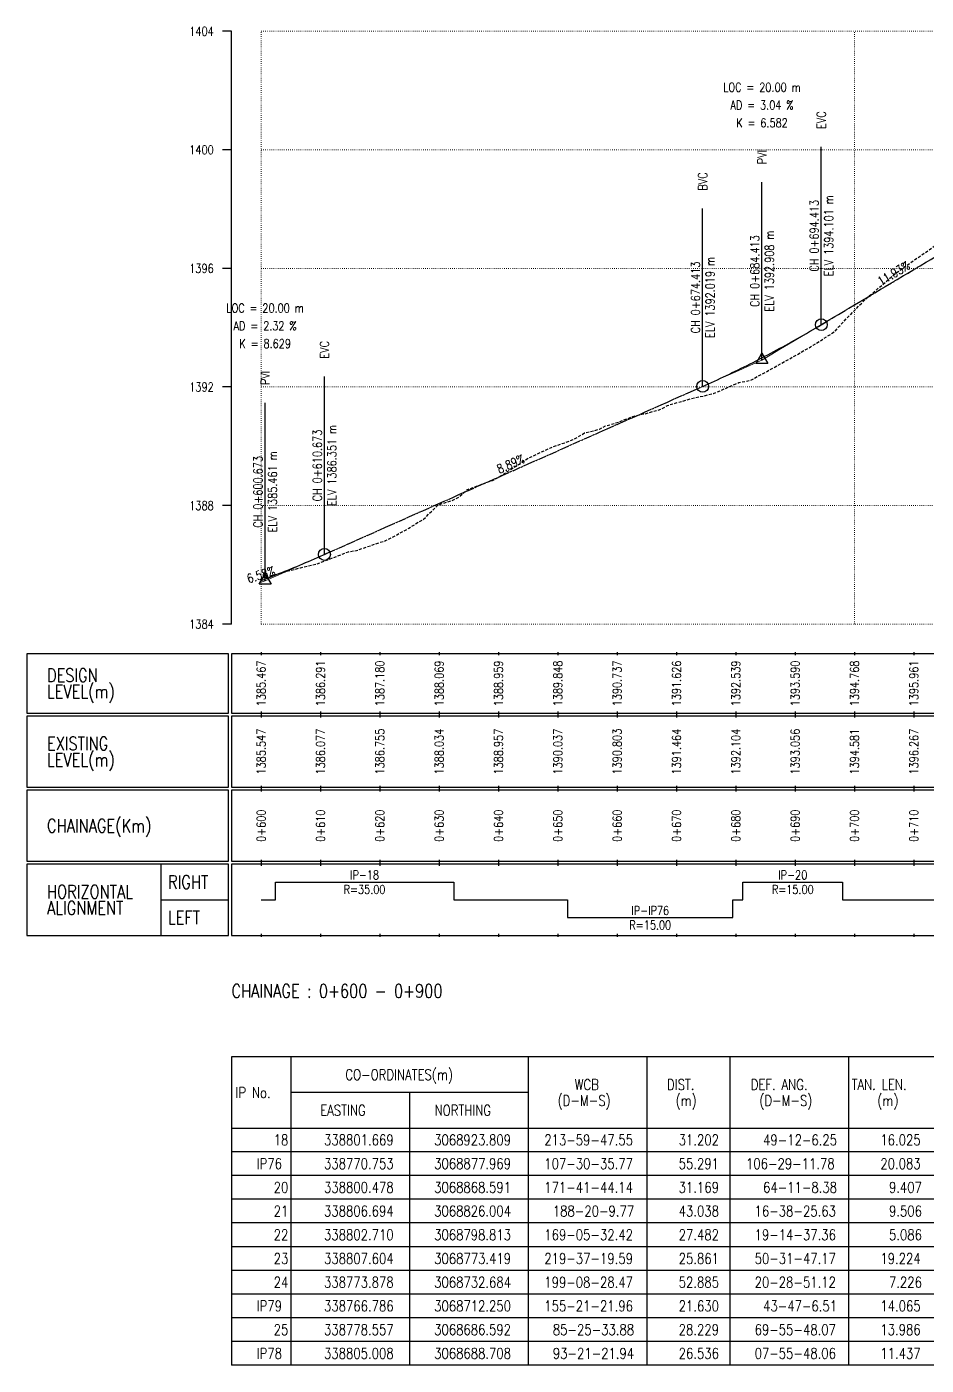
# Model space of a CAD drawing. Extents: x 337736 to 342002, y 3067251 to 3069533.
# Drawn here: x 338735.6 to 338887.1, y 3067262.7 to 3067488.5 of the extents above; entities that cross this region are included whole.
import ezdxf
from ezdxf.enums import TextEntityAlignment as Align

# ---------------------------------------------------------------- set-up
doc = ezdxf.new("R2010")
doc.units = 0
doc.header["$MEASUREMENT"] = 0
for name, pattern in [('Center', [2, 1.25, -0.25, 0.25, -0.25]), ('Dashed', [0.75, 0.5, -0.25]), ('Dot', [0.25, 0, -0.25])]:
    doc.linetypes.add(name, pattern=pattern)
for name, color, linetype, lineweight in [('Chainage Range', 7, 'Continuous', 25), ('Grids', 9, 'Dot', 13), ('Vertical Alignment', 5, 'Center', 30), ('VIP Line', 2, 'Continuous', 5)]:
    doc.layers.add(name, color=color, linetype=linetype, lineweight=lineweight)
for name, color, linetype in [('Chainage_TXT', 7, 'Continuous'), ('DesignRL_TXT', 5, 'Continuous'), ('ExistRL_TXT', 3, 'Continuous'), ('GL', 3, 'Dashed'), ('Grade Text', 7, 'Continuous'), ('HC_Data', 7, 'Continuous'), ('Horizontal Alignment', 7, 'Continuous'), ('Scale Line', 1, 'Continuous'), ('Title Box Text', 7, 'Continuous'), ('TitleBox', 7, 'Continuous'), ('VIP Mark', 7, 'Continuous')]:
    doc.layers.add(name, color=color, linetype=linetype)
doc.styles.get("Standard").update_dxf_attribs({"font": 'simplex.shx'})

msp = doc.modelspace()

# ---------------------------------------------------------------- linework, layer by layer
at = {"layer": 'GL', "flags": 128}
msp.add_lwpolyline([(338775.06, 3067395.47), (338775.73, 3067395.65), (338776.77, 3067395.92), (338778.05, 3067396.28), (338781.69, 3067397.24), (338784.42, 3067397.87), (338786.31, 3067398.6), (338789.78, 3067399.95), (338791.11, 3067400.15), (338795.06, 3067401.51), (338796.03, 3067401.81), (338796.43, 3067401.99), (338799.94, 3067403.9), (338801.7, 3067405.03), (338802.29, 3067405.29), (338804.9, 3067407.85), (338807.49, 3067408.68), (338808.4, 3067409.15), (338809.75, 3067410.4), (338814.36, 3067412.1), (338814.99, 3067412.48), (338815.06, 3067412.52), (338815.68, 3067412.89), (338820.06, 3067415.72), (338823.69, 3067417.43), (338825.78, 3067418.17), (338827.65, 3067418.85), (338829.58, 3067419.97), (338832.09, 3067420.61), (338833.09, 3067421.19), (338833.36, 3067421.21), (338835.06, 3067421.75), (338835.49, 3067421.89), (338837.71, 3067422.75), (338839.43, 3067423.19), (338839.65, 3067423.19), (338842.49, 3067424), (338843.55, 3067424.63), (338844.81, 3067424.98), (338847.43, 3067425.73), (338849.6, 3067426.22), (338851.32, 3067426.62), (338852.97, 3067427.34), (338855.06, 3067428.26), (338855.55, 3067428.47), (338857.52, 3067428.84), (338859.47, 3067429.91), (338860.85, 3067430.66), (338862.59, 3067431.63), (338863.96, 3067432.38), (338867.63, 3067434.49), (338868.09, 3067434.77), (338871.77, 3067437.09), (338872.39, 3067437.89), (338875.06, 3067440.64), (338876.78, 3067442.41), (338882.26, 3067447.12), (338886.12, 3067449.81), (338893.67, 3067455.05), (338895.06, 3067455.84), (338896.93, 3067456.88), (338900.47, 3067458.41), (338901.48, 3067459.31), (338905.04, 3067462.78)], dxfattribs=at)
at = {"layer": 'Grids'}
for p, q in [((338775.06, 3067487.73), (339075.06, 3067487.73)), ((338775.06, 3067387.73), (338775.06, 3067487.73)), ((338875.06, 3067387.73), (338875.06, 3067487.73)), ((338775.06, 3067467.73), (339075.06, 3067467.73)), ((338775.06, 3067447.73), (339075.06, 3067447.73)), ((338775.06, 3067427.73), (339075.06, 3067427.73)), ((338775.06, 3067407.73), (339075.06, 3067407.73)), ((338775.06, 3067387.73), (339075.06, 3067387.73))]:
    msp.add_line(p, q, dxfattribs=at)
at = {"layer": 'HC_Data'}
for p, q in [((338780.06, 3067314.73), (338780.06, 3067302.73)), ((338820.06, 3067314.73), (338820.06, 3067302.73)), ((338840.06, 3067314.73), (338840.06, 3067302.73)), ((338854.06, 3067314.73), (338854.06, 3067302.73)), ((338874.06, 3067314.73), (338874.06, 3067302.73)), ((338820.06, 3067308.73), (338780.06, 3067308.73)), ((338800.06, 3067308.73), (338800.06, 3067302.73)), ((338770.06, 3067302.73), (338770.06, 3067262.73)), ((338780.06, 3067302.73), (338780.06, 3067262.73)), ((338800.06, 3067302.73), (338800.06, 3067262.73)), ((338820.06, 3067302.73), (338820.06, 3067262.73)), ((338840.06, 3067302.73), (338840.06, 3067262.73)), ((338854.06, 3067302.73), (338854.06, 3067262.73)), ((338874.06, 3067302.73), (338874.06, 3067262.73)), ((339002.06, 3067298.73), (338770.06, 3067298.73)), ((339002.06, 3067294.73), (338770.06, 3067294.73)), ((339002.06, 3067290.73), (338770.06, 3067290.73)), ((339002.06, 3067286.73), (338770.06, 3067286.73)), ((339002.06, 3067282.73), (338770.06, 3067282.73)), ((339002.06, 3067278.73), (338770.06, 3067278.73)), ((339002.06, 3067274.73), (338770.06, 3067274.73)), ((339002.06, 3067270.73), (338770.06, 3067270.73)), ((339002.06, 3067266.73), (338770.06, 3067266.73)), ((339002.06, 3067262.73), (338770.06, 3067262.73))]:
    msp.add_line(p, q, dxfattribs=at)
msp.add_lwpolyline([(338770.06, 3067314.73), (338770.06, 3067302.73), (339002.06, 3067302.73), (339002.06, 3067314.73), (338770.06, 3067314.73)], dxfattribs=at)
at = {"layer": 'Horizontal Alignment'}
msp.add_lwpolyline([(338775.06, 3067341.23), (338777.46, 3067341.23), (338777.46, 3067344.23), (338807.52, 3067344.23), (338807.52, 3067341.23), (338826.7, 3067341.23), (338826.7, 3067338.23), (338854.58, 3067338.23), (338854.58, 3067341.23), (338856.26, 3067341.23), (338856.26, 3067344.23), (338873.06, 3067344.23), (338873.06, 3067341.23), (338897.19, 3067341.23)], dxfattribs=at)
at = {"layer": 'Scale Line'}
for p, q in [((338770.06, 3067487.73), (338768.56, 3067487.73)), ((338770.06, 3067387.73), (338770.06, 3067487.73)), ((338770.06, 3067467.73), (338768.56, 3067467.73)), ((338770.06, 3067447.73), (338768.56, 3067447.73)), ((338770.06, 3067427.73), (338768.56, 3067427.73)), ((338770.06, 3067407.73), (338768.56, 3067407.73)), ((338770.06, 3067387.73), (338768.56, 3067387.73))]:
    msp.add_line(p, q, dxfattribs=at)
at = {"layer": 'TitleBox'}
for p, q in [((338775.06, 3067382.98), (338775.06, 3067382.48)), ((338785.06, 3067382.98), (338785.06, 3067382.48)), ((338795.06, 3067382.98), (338795.06, 3067382.48)), ((338805.06, 3067382.98), (338805.06, 3067382.48)), ((338815.06, 3067382.98), (338815.06, 3067382.48)), ((338825.06, 3067382.98), (338825.06, 3067382.48)), ((338835.06, 3067382.98), (338835.06, 3067382.48)), ((338845.06, 3067382.98), (338845.06, 3067382.48)), ((338855.06, 3067382.98), (338855.06, 3067382.48)), ((338865.06, 3067382.98), (338865.06, 3067382.48)), ((338875.06, 3067382.98), (338875.06, 3067382.48)), ((338885.06, 3067382.98), (338885.06, 3067382.48)), ((338775.06, 3067372.98), (338775.06, 3067372.48)), ((338775.06, 3067372.48), (338775.06, 3067371.98)), ((338785.06, 3067372.98), (338785.06, 3067372.48)), ((338785.06, 3067372.48), (338785.06, 3067371.98)), ((338795.06, 3067372.98), (338795.06, 3067372.48)), ((338795.06, 3067372.48), (338795.06, 3067371.98)), ((338805.06, 3067372.98), (338805.06, 3067372.48)), ((338805.06, 3067372.48), (338805.06, 3067371.98)), ((338815.06, 3067372.98), (338815.06, 3067372.48)), ((338815.06, 3067372.48), (338815.06, 3067371.98)), ((338825.06, 3067372.98), (338825.06, 3067372.48)), ((338825.06, 3067372.48), (338825.06, 3067371.98)), ((338835.06, 3067372.98), (338835.06, 3067372.48)), ((338835.06, 3067372.48), (338835.06, 3067371.98)), ((338845.06, 3067372.98), (338845.06, 3067372.48)), ((338845.06, 3067372.48), (338845.06, 3067371.98)), ((338855.06, 3067372.98), (338855.06, 3067372.48)), ((338855.06, 3067372.48), (338855.06, 3067371.98)), ((338865.06, 3067372.98), (338865.06, 3067372.48)), ((338865.06, 3067372.48), (338865.06, 3067371.98)), ((338875.06, 3067372.98), (338875.06, 3067372.48)), ((338875.06, 3067372.48), (338875.06, 3067371.98)), ((338885.06, 3067372.98), (338885.06, 3067372.48)), ((338885.06, 3067372.48), (338885.06, 3067371.98)), ((338775.06, 3067360.48), (338775.06, 3067359.98)), ((338785.06, 3067360.48), (338785.06, 3067359.98)), ((338795.06, 3067360.48), (338795.06, 3067359.98)), ((338805.06, 3067360.48), (338805.06, 3067359.98)), ((338815.06, 3067360.48), (338815.06, 3067359.98)), ((338825.06, 3067360.48), (338825.06, 3067359.98)), ((338835.06, 3067360.48), (338835.06, 3067359.98)), ((338845.06, 3067360.48), (338845.06, 3067359.98)), ((338855.06, 3067360.48), (338855.06, 3067359.98)), ((338865.06, 3067360.48), (338865.06, 3067359.98)), ((338875.06, 3067360.48), (338875.06, 3067359.98)), ((338885.06, 3067360.48), (338885.06, 3067359.98)), ((338775.06, 3067359.98), (338775.06, 3067359.48)), ((338785.06, 3067359.98), (338785.06, 3067359.48)), ((338795.06, 3067359.98), (338795.06, 3067359.48)), ((338805.06, 3067359.98), (338805.06, 3067359.48)), ((338815.06, 3067359.98), (338815.06, 3067359.48)), ((338825.06, 3067359.98), (338825.06, 3067359.48)), ((338835.06, 3067359.98), (338835.06, 3067359.48)), ((338845.06, 3067359.98), (338845.06, 3067359.48)), ((338855.06, 3067359.98), (338855.06, 3067359.48)), ((338865.06, 3067359.98), (338865.06, 3067359.48)), ((338875.06, 3067359.98), (338875.06, 3067359.48)), ((338885.06, 3067359.98), (338885.06, 3067359.48)), ((338758.23, 3067335.23), (338758.23, 3067347.23)), ((338775.06, 3067347.98), (338775.06, 3067347.48)), ((338775.06, 3067347.48), (338775.06, 3067346.98)), ((338785.06, 3067347.98), (338785.06, 3067347.48)), ((338785.06, 3067347.48), (338785.06, 3067346.98)), ((338795.06, 3067347.98), (338795.06, 3067347.48)), ((338795.06, 3067347.48), (338795.06, 3067346.98)), ((338805.06, 3067347.98), (338805.06, 3067347.48)), ((338805.06, 3067347.48), (338805.06, 3067346.98)), ((338815.06, 3067347.98), (338815.06, 3067347.48)), ((338815.06, 3067347.48), (338815.06, 3067346.98)), ((338825.06, 3067347.98), (338825.06, 3067347.48)), ((338825.06, 3067347.48), (338825.06, 3067346.98)), ((338835.06, 3067347.98), (338835.06, 3067347.48)), ((338835.06, 3067347.48), (338835.06, 3067346.98)), ((338845.06, 3067347.98), (338845.06, 3067347.48)), ((338845.06, 3067347.48), (338845.06, 3067346.98)), ((338855.06, 3067347.98), (338855.06, 3067347.48)), ((338855.06, 3067347.48), (338855.06, 3067346.98)), ((338865.06, 3067347.98), (338865.06, 3067347.48)), ((338865.06, 3067347.48), (338865.06, 3067346.98)), ((338875.06, 3067347.98), (338875.06, 3067347.48)), ((338875.06, 3067347.48), (338875.06, 3067346.98)), ((338885.06, 3067347.98), (338885.06, 3067347.48)), ((338885.06, 3067347.48), (338885.06, 3067346.98)), ((338758.23, 3067341.23), (338769.56, 3067341.23)), ((338775.06, 3067335.48), (338775.06, 3067334.98)), ((338785.06, 3067335.48), (338785.06, 3067334.98)), ((338795.06, 3067335.48), (338795.06, 3067334.98)), ((338805.06, 3067335.48), (338805.06, 3067334.98)), ((338815.06, 3067335.48), (338815.06, 3067334.98)), ((338825.06, 3067335.48), (338825.06, 3067334.98)), ((338835.06, 3067335.48), (338835.06, 3067334.98)), ((338845.06, 3067335.48), (338845.06, 3067334.98)), ((338855.06, 3067335.48), (338855.06, 3067334.98)), ((338865.06, 3067335.48), (338865.06, 3067334.98)), ((338875.06, 3067335.48), (338875.06, 3067334.98)), ((338885.06, 3067335.48), (338885.06, 3067334.98))]:
    msp.add_line(p, q, dxfattribs=at)
for points in [[(338769.56, 3067382.73), (338735.56, 3067382.73), (338735.56, 3067372.73), (338769.56, 3067372.73)], [(338770.06, 3067372.73), (339080.06, 3067372.73), (339080.06, 3067382.73), (338770.06, 3067382.73)], [(338769.56, 3067372.23), (338735.56, 3067372.23), (338735.56, 3067360.23), (338769.56, 3067360.23)], [(338770.06, 3067360.23), (339080.06, 3067360.23), (339080.06, 3067372.23), (338770.06, 3067372.23)], [(338769.56, 3067359.73), (338735.56, 3067359.73), (338735.56, 3067347.73), (338769.56, 3067347.73)], [(338770.06, 3067347.73), (339080.06, 3067347.73), (339080.06, 3067359.73), (338770.06, 3067359.73)], [(338769.56, 3067347.23), (338735.56, 3067347.23), (338735.56, 3067335.23), (338769.56, 3067335.23)], [(338770.06, 3067335.23), (339080.06, 3067335.23), (339080.06, 3067347.23), (338770.06, 3067347.23)]]:
    msp.add_lwpolyline(points, close=True, dxfattribs=at)
at = {"layer": 'Vertical Alignment'}
msp.add_lwpolyline([(338775.06, 3067395.07), (338775.56, 3067395.26), (338776.06, 3067395.46), (338776.56, 3067395.65), (338777.06, 3067395.85), (338777.56, 3067396.05), (338778.06, 3067396.25), (338778.56, 3067396.45), (338779.06, 3067396.65), (338779.56, 3067396.85), (338780.06, 3067397.06), (338780.56, 3067397.27), (338781.06, 3067397.47), (338781.56, 3067397.68), (338782.06, 3067397.89), (338782.56, 3067398.11), (338783.06, 3067398.32), (338783.56, 3067398.54), (338784.06, 3067398.75), (338784.56, 3067398.97), (338785.06, 3067399.19), (338785.56, 3067399.41), (338786.06, 3067399.63), (338785.73, 3067399.49), (338786.31, 3067399.74), (338789.78, 3067401.29), (338791.11, 3067401.88), (338795.06, 3067403.64), (338796.03, 3067404.07), (338796.43, 3067404.24), (338799.94, 3067405.81), (338801.7, 3067406.59), (338802.29, 3067406.85), (338804.9, 3067408.01), (338807.49, 3067409.16), (338808.4, 3067409.57), (338809.75, 3067410.17), (338814.36, 3067412.22), (338814.99, 3067412.49), (338815.06, 3067412.53), (338815.68, 3067412.8), (338820.06, 3067414.75), (338823.69, 3067416.36), (338825.78, 3067417.29), (338827.65, 3067418.13), (338829.58, 3067418.98), (338832.09, 3067420.1), (338833.09, 3067420.54), (338833.36, 3067420.67), (338835.06, 3067421.42), (338835.49, 3067421.61), (338837.71, 3067422.6), (338839.43, 3067423.36), (338839.65, 3067423.46), (338842.49, 3067424.72), (338843.55, 3067425.19), (338844.81, 3067425.76), (338847.43, 3067426.92), (338849.47, 3067427.83), (338849.97, 3067428.05), (338850.47, 3067428.28), (338850.97, 3067428.5), (338851.47, 3067428.73), (338851.97, 3067428.96), (338852.47, 3067429.2), (338852.97, 3067429.43), (338853.47, 3067429.67), (338853.97, 3067429.91), (338854.47, 3067430.15), (338854.97, 3067430.39), (338855.47, 3067430.63), (338855.97, 3067430.88), (338856.47, 3067431.13), (338856.97, 3067431.38), (338857.47, 3067431.63), (338857.97, 3067431.88), (338858.47, 3067432.14), (338858.97, 3067432.4), (338859.47, 3067432.66), (338859.97, 3067432.92), (338860.47, 3067433.18), (338860.97, 3067433.44), (338861.47, 3067433.71), (338861.97, 3067433.98), (338862.47, 3067434.25), (338862.97, 3067434.52), (338863.47, 3067434.8), (338863.97, 3067435.08), (338864.47, 3067435.35), (338864.97, 3067435.63), (338865.47, 3067435.92), (338865.97, 3067436.2), (338866.47, 3067436.49), (338866.97, 3067436.77), (338867.47, 3067437.06), (338867.97, 3067437.36), (338868.47, 3067437.65), (338868.97, 3067437.94), (338869.47, 3067438.24), (338869.47, 3067438.24), (338871.77, 3067439.61), (338872.39, 3067439.98), (338875.06, 3067441.57), (338876.78, 3067442.6), (338882.26, 3067445.87), (338886.12, 3067448.17), (338893.67, 3067452.67)], dxfattribs=at)
at = {"layer": 'VIP Line'}
msp.add_lwpolyline([(338775.06, 3067394.82), (338775.73, 3067395.04), (338776.77, 3067395.5), (338778.05, 3067396.07), (338781.69, 3067397.69), (338784.42, 3067398.9), (338786.31, 3067399.74), (338789.78, 3067401.29), (338791.11, 3067401.88), (338795.06, 3067403.64), (338796.03, 3067404.07), (338796.43, 3067404.24), (338799.94, 3067405.81), (338801.7, 3067406.59), (338802.29, 3067406.85), (338804.9, 3067408.01), (338807.49, 3067409.16), (338808.4, 3067409.57), (338809.75, 3067410.17), (338814.36, 3067412.22), (338814.99, 3067412.49), (338815.06, 3067412.53), (338815.68, 3067412.8), (338820.06, 3067414.75), (338823.69, 3067416.36), (338825.78, 3067417.29), (338827.65, 3067418.13), (338829.58, 3067418.98), (338832.09, 3067420.1), (338833.09, 3067420.54), (338833.36, 3067420.67), (338835.06, 3067421.42), (338835.49, 3067421.61), (338837.71, 3067422.6), (338839.43, 3067423.36), (338839.65, 3067423.46), (338842.49, 3067424.72), (338843.55, 3067425.19), (338844.81, 3067425.76), (338847.43, 3067426.92), (338849.6, 3067427.88), (338851.32, 3067428.65), (338852.97, 3067429.38), (338855.06, 3067430.31), (338855.55, 3067430.53), (338857.52, 3067431.41), (338859.47, 3067432.28), (338860.85, 3067433.1), (338862.59, 3067434.14), (338863.96, 3067434.95), (338867.63, 3067437.14), (338868.09, 3067437.41), (338871.77, 3067439.61), (338872.39, 3067439.98), (338875.06, 3067441.57), (338876.78, 3067442.6), (338882.26, 3067445.87), (338886.12, 3067448.17), (338893.67, 3067452.67)], dxfattribs=at)
at = {"layer": 'VIP Mark'}
for p, q in [((338869.47, 3067438.24), (338869.47, 3067468.24)), ((338859.47, 3067432.28), (338859.47, 3067462.28)), ((338849.47, 3067427.83), (338849.47, 3067457.83)), ((338785.73, 3067399.49), (338785.73, 3067429.49)), ((338775.73, 3067395.04), (338775.73, 3067425.04))]:
    msp.add_line(p, q, dxfattribs=at)
for points in [[(338858.47, 3067431.7), (338859.47, 3067433.43), (338860.47, 3067431.7), (338858.47, 3067431.7)], [(338774.73, 3067394.46), (338775.73, 3067396.2), (338776.73, 3067394.46), (338774.73, 3067394.46)]]:
    msp.add_lwpolyline(points, dxfattribs=at)
for centre in [(338869.47, 3067438.24), (338849.47, 3067427.83), (338785.73, 3067399.49)]:
    msp.add_circle(centre, 1, dxfattribs=at)

# ---------------------------------------------------------------- texts
at = {"width": 0.8}
for s, p in [('1404', (338767.06, 3067487.73)), ('1400', (338767.06, 3067467.73)), ('1396', (338767.06, 3067447.73)), ('1392', (338767.06, 3067427.73)), ('1388', (338767.06, 3067407.73)), ('1384', (338767.06, 3067387.73))]:
    msp.add_text(s, height=1.5, dxfattribs=at).set_placement(p, align=Align.MIDDLE_RIGHT)
at = {"layer": 'Chainage Range', "width": 0.8}
msp.add_text('CHAINAGE : 0+600 - 0+900', height=2.25, dxfattribs=at).set_placement((338770.06, 3067324.73))
at = {"layer": 'Chainage_TXT', "width": 0.8}
for s, p in [('0+600', (338775.06, 3067353.73)), ('0+610', (338785.06, 3067353.73)), ('0+620', (338795.06, 3067353.73)), ('0+630', (338805.06, 3067353.73)), ('0+640', (338815.06, 3067353.73)), ('0+650', (338825.06, 3067353.73)), ('0+660', (338835.06, 3067353.73)), ('0+670', (338845.06, 3067353.73)), ('0+680', (338855.06, 3067353.73)), ('0+690', (338865.06, 3067353.73)), ('0+700', (338875.06, 3067353.73)), ('0+710', (338885.06, 3067353.73))]:
    msp.add_text(s, height=1.5, rotation=90, dxfattribs=at).set_placement(p, align=Align.MIDDLE_CENTER)
at = {"layer": 'DesignRL_TXT', "width": 0.8}
for s, p in [('1385.467', (338775.06, 3067377.73)), ('1386.291', (338785.06, 3067377.73)), ('1387.180', (338795.06, 3067377.73)), ('1388.069', (338805.06, 3067377.73)), ('1388.959', (338815.06, 3067377.73)), ('1389.848', (338825.06, 3067377.73)), ('1390.737', (338835.06, 3067377.73)), ('1391.626', (338845.06, 3067377.73)), ('1392.539', (338855.06, 3067377.73)), ('1393.590', (338865.06, 3067377.73)), ('1394.768', (338875.06, 3067377.73)), ('1395.961', (338885.06, 3067377.73))]:
    msp.add_text(s, height=1.5, rotation=90, dxfattribs=at).set_placement(p, align=Align.MIDDLE_CENTER)
at = {"layer": 'ExistRL_TXT', "width": 0.8}
for s, p in [('1385.547', (338775.06, 3067366.23)), ('1386.077', (338785.06, 3067366.23)), ('1386.755', (338795.06, 3067366.23)), ('1388.034', (338805.06, 3067366.23)), ('1388.957', (338815.06, 3067366.23)), ('1390.037', (338825.06, 3067366.23)), ('1390.803', (338835.06, 3067366.23)), ('1391.464', (338845.06, 3067366.23)), ('1392.104', (338855.06, 3067366.23)), ('1393.056', (338865.06, 3067366.23)), ('1394.581', (338875.06, 3067366.23)), ('1396.267', (338885.06, 3067366.23))]:
    msp.add_text(s, height=1.5, rotation=90, dxfattribs=at).set_placement(p, align=Align.MIDDLE_CENTER)
at = {"layer": 'Grade Text', "width": 0.8}
for s, rotation, p in [('11.93%', 30.8189, (338882.26, 3067445.87)), ('8.89%', 23.9718, (338817.6, 3067413.66)), ('6.58%', 18.1983, (338775.4, 3067394.93))]:
    msp.add_text(s, height=1.5, rotation=rotation, dxfattribs=at).set_placement(p, align=Align.BOTTOM_CENTER)
at = {"layer": 'HC_Data', "width": 0.8}
for s, p in [('CO-ORDINATES(m)', (338789.26, 3067310.83)), ('WCB', (338827.9, 3067309.18)), ('DIST.', (338843.46, 3067309.18)), ('DEF. ANG.', (338857.58, 3067309.18)), ('TAN. LEN.', (338874.58, 3067309.18)), ('IP No.', (338770.74, 3067307.83)), ('(D-M-S)', (338825.02, 3067306.48)), ('(m)', (338844.9, 3067306.48)), ('(D-M-S)', (338859.02, 3067306.48)), ('(m)', (338878.9, 3067306.48)), ('EASTING', (338785.02, 3067304.83)), ('NORTHING', (338804.3, 3067304.83)), ('18', (338777.18, 3067299.83)), ('338801.669', (338785.66, 3067299.83)), ('3068923.809', (338804.22, 3067299.83)), ('213-59-47.55', (338822.78, 3067299.83)), ('31.202', (338845.42, 3067299.83)), ('49-12-6.25', (338859.66, 3067299.83)), ('16.025', (338879.42, 3067299.83)), ('IP76', (338774.3, 3067295.83)), ('338770.753', (338785.66, 3067295.83)), ('3068877.969', (338804.22, 3067295.83)), ('107-30-35.77', (338822.78, 3067295.83)), ('55.291', (338845.42, 3067295.83)), ('106-29-11.78', (338856.78, 3067295.83)), ('20.083', (338879.42, 3067295.83)), ('20', (338777.18, 3067291.83)), ('338800.478', (338785.66, 3067291.83)), ('3068868.591', (338804.22, 3067291.83)), ('171-41-44.14', (338822.78, 3067291.83)), ('31.169', (338845.42, 3067291.83)), ('64-11-8.38', (338859.66, 3067291.83)), ('9.407', (338880.86, 3067291.83)), ('21', (338777.18, 3067287.83)), ('338806.694', (338785.66, 3067287.83)), ('3068826.004', (338804.22, 3067287.83)), ('188-20-9.77', (338824.22, 3067287.83)), ('43.038', (338845.42, 3067287.83)), ('16-38-25.63', (338858.22, 3067287.83)), ('9.506', (338880.86, 3067287.83)), ('22', (338777.18, 3067283.83)), ('338802.710', (338785.66, 3067283.83)), ('3068798.813', (338804.22, 3067283.83)), ('169-05-32.42', (338822.78, 3067283.83)), ('27.482', (338845.42, 3067283.83)), ('19-14-37.36', (338858.22, 3067283.83)), ('5.086', (338880.86, 3067283.83)), ('23', (338777.18, 3067279.83)), ('338807.604', (338785.66, 3067279.83)), ('3068773.419', (338804.22, 3067279.83)), ('219-37-19.59', (338822.78, 3067279.83)), ('25.861', (338845.42, 3067279.83)), ('50-31-47.17', (338858.22, 3067279.83)), ('19.224', (338879.42, 3067279.83)), ('24', (338777.18, 3067275.83)), ('338773.878', (338785.66, 3067275.83)), ('3068732.684', (338804.22, 3067275.83)), ('199-08-28.47', (338822.78, 3067275.83)), ('52.885', (338845.42, 3067275.83)), ('20-28-51.12', (338858.22, 3067275.83)), ('7.226', (338880.86, 3067275.83)), ('IP79', (338774.3, 3067271.83)), ('338766.786', (338785.66, 3067271.83)), ('3068712.250', (338804.22, 3067271.83)), ('155-21-21.96', (338822.78, 3067271.83)), ('21.630', (338845.42, 3067271.83)), ('43-47-6.51', (338859.66, 3067271.83)), ('14.065', (338879.42, 3067271.83)), ('25', (338777.18, 3067267.83)), ('338778.557', (338785.66, 3067267.83)), ('3068686.592', (338804.22, 3067267.83)), ('85-25-33.88', (338824.22, 3067267.83)), ('28.229', (338845.42, 3067267.83)), ('69-55-48.07', (338858.22, 3067267.83)), ('13.986', (338879.42, 3067267.83)), ('IP78', (338774.3, 3067263.83)), ('338805.008', (338785.66, 3067263.83)), ('3068688.708', (338804.22, 3067263.83)), ('93-21-21.94', (338824.22, 3067263.83)), ('26.536', (338845.42, 3067263.83)), ('07-55-48.06', (338858.22, 3067263.83)), ('11.437', (338879.42, 3067263.83))]:
    msp.add_text(s, height=1.8, dxfattribs=at).set_placement(p)
at = {"layer": 'Horizontal Alignment', "width": 0.8}
for s, p in [('IP-18', (338792.49, 3067344.23)), ('IP-20', (338864.66, 3067344.23)), ('IP-IP76', (338840.64, 3067338.23))]:
    msp.add_text(s, height=1.5, dxfattribs=at).set_placement(p, align=Align.BOTTOM_CENTER)
for s, p in [('R=35.00', (338792.49, 3067343.73)), ('R=15.00', (338864.66, 3067343.73)), ('R=15.00', (338840.64, 3067337.73))]:
    msp.add_text(s, height=1.5, dxfattribs=at).set_placement(p, align=Align.TOP_CENTER)
at = {"layer": 'Title Box Text', "width": 0.8}
for s, p in [('DESIGN', (338738.96, 3067377.98)), ('LEVEL(m)', (338738.96, 3067375.23)), ('EXISTING', (338738.96, 3067366.48)), ('LEVEL(m)', (338738.96, 3067363.73)), ('CHAINAGE(Km)', (338738.96, 3067352.61)), ('RIGHT', (338759.36, 3067343.11)), ('HORIZONTAL', (338738.96, 3067341.48)), ('ALIGNMENT', (338738.96, 3067338.73)), ('LEFT', (338759.36, 3067337.11))]:
    msp.add_text(s, height=2.25, dxfattribs=at).set_placement(p)
at = {"layer": 'VIP Mark', "width": 0.8}
for s, p in [('LOC = 20.00 m', (338859.47, 3067478.28)), ('AD = 3.04 %', (338859.47, 3067475.28)), ('K = 6.582', (338859.47, 3067472.28)), ('LOC = 20.00 m', (338775.73, 3067441.04)), ('AD = 2.32 %', (338775.73, 3067438.04)), ('K = 8.629', (338775.73, 3067435.04))]:
    msp.add_text(s, height=1.5, dxfattribs=at).set_placement(p, align=Align.MIDDLE_CENTER)
for s, p in [('EVC', (338869.47, 3067471.24)), ('PVI', (338859.47, 3067465.28)), ('BVC', (338849.47, 3067460.83)), ('EVC', (338785.73, 3067432.49)), ('PVI', (338775.73, 3067428.04))]:
    msp.add_text(s, height=1.5, rotation=90, dxfattribs=at).set_placement(p, align=Align.MIDDLE_LEFT)
for s, p in [('ELV 1394.101 m', (338869.97, 3067453.24)), ('ELV 1392.908 m', (338859.97, 3067447.28)), ('ELV 1392.019 m', (338849.97, 3067442.83)), ('ELV 1386.351 m', (338786.23, 3067414.49)), ('ELV 1385.461 m', (338776.23, 3067410.04))]:
    msp.add_text(s, height=1.5, rotation=90, dxfattribs=at).set_placement(p, align=Align.TOP_CENTER)
for s, p in [('CH 0+694.413', (338869.47, 3067453.24)), ('CH 0+684.413', (338859.47, 3067447.28)), ('CH 0+674.413', (338849.47, 3067442.83)), ('CH 0+610.673', (338785.73, 3067414.49)), ('CH 0+600.673', (338775.73, 3067410.04))]:
    msp.add_text(s, height=1.5, rotation=90, dxfattribs=at).set_placement(p, align=Align.BOTTOM_CENTER)

doc.saveas('drawing.dxf')
